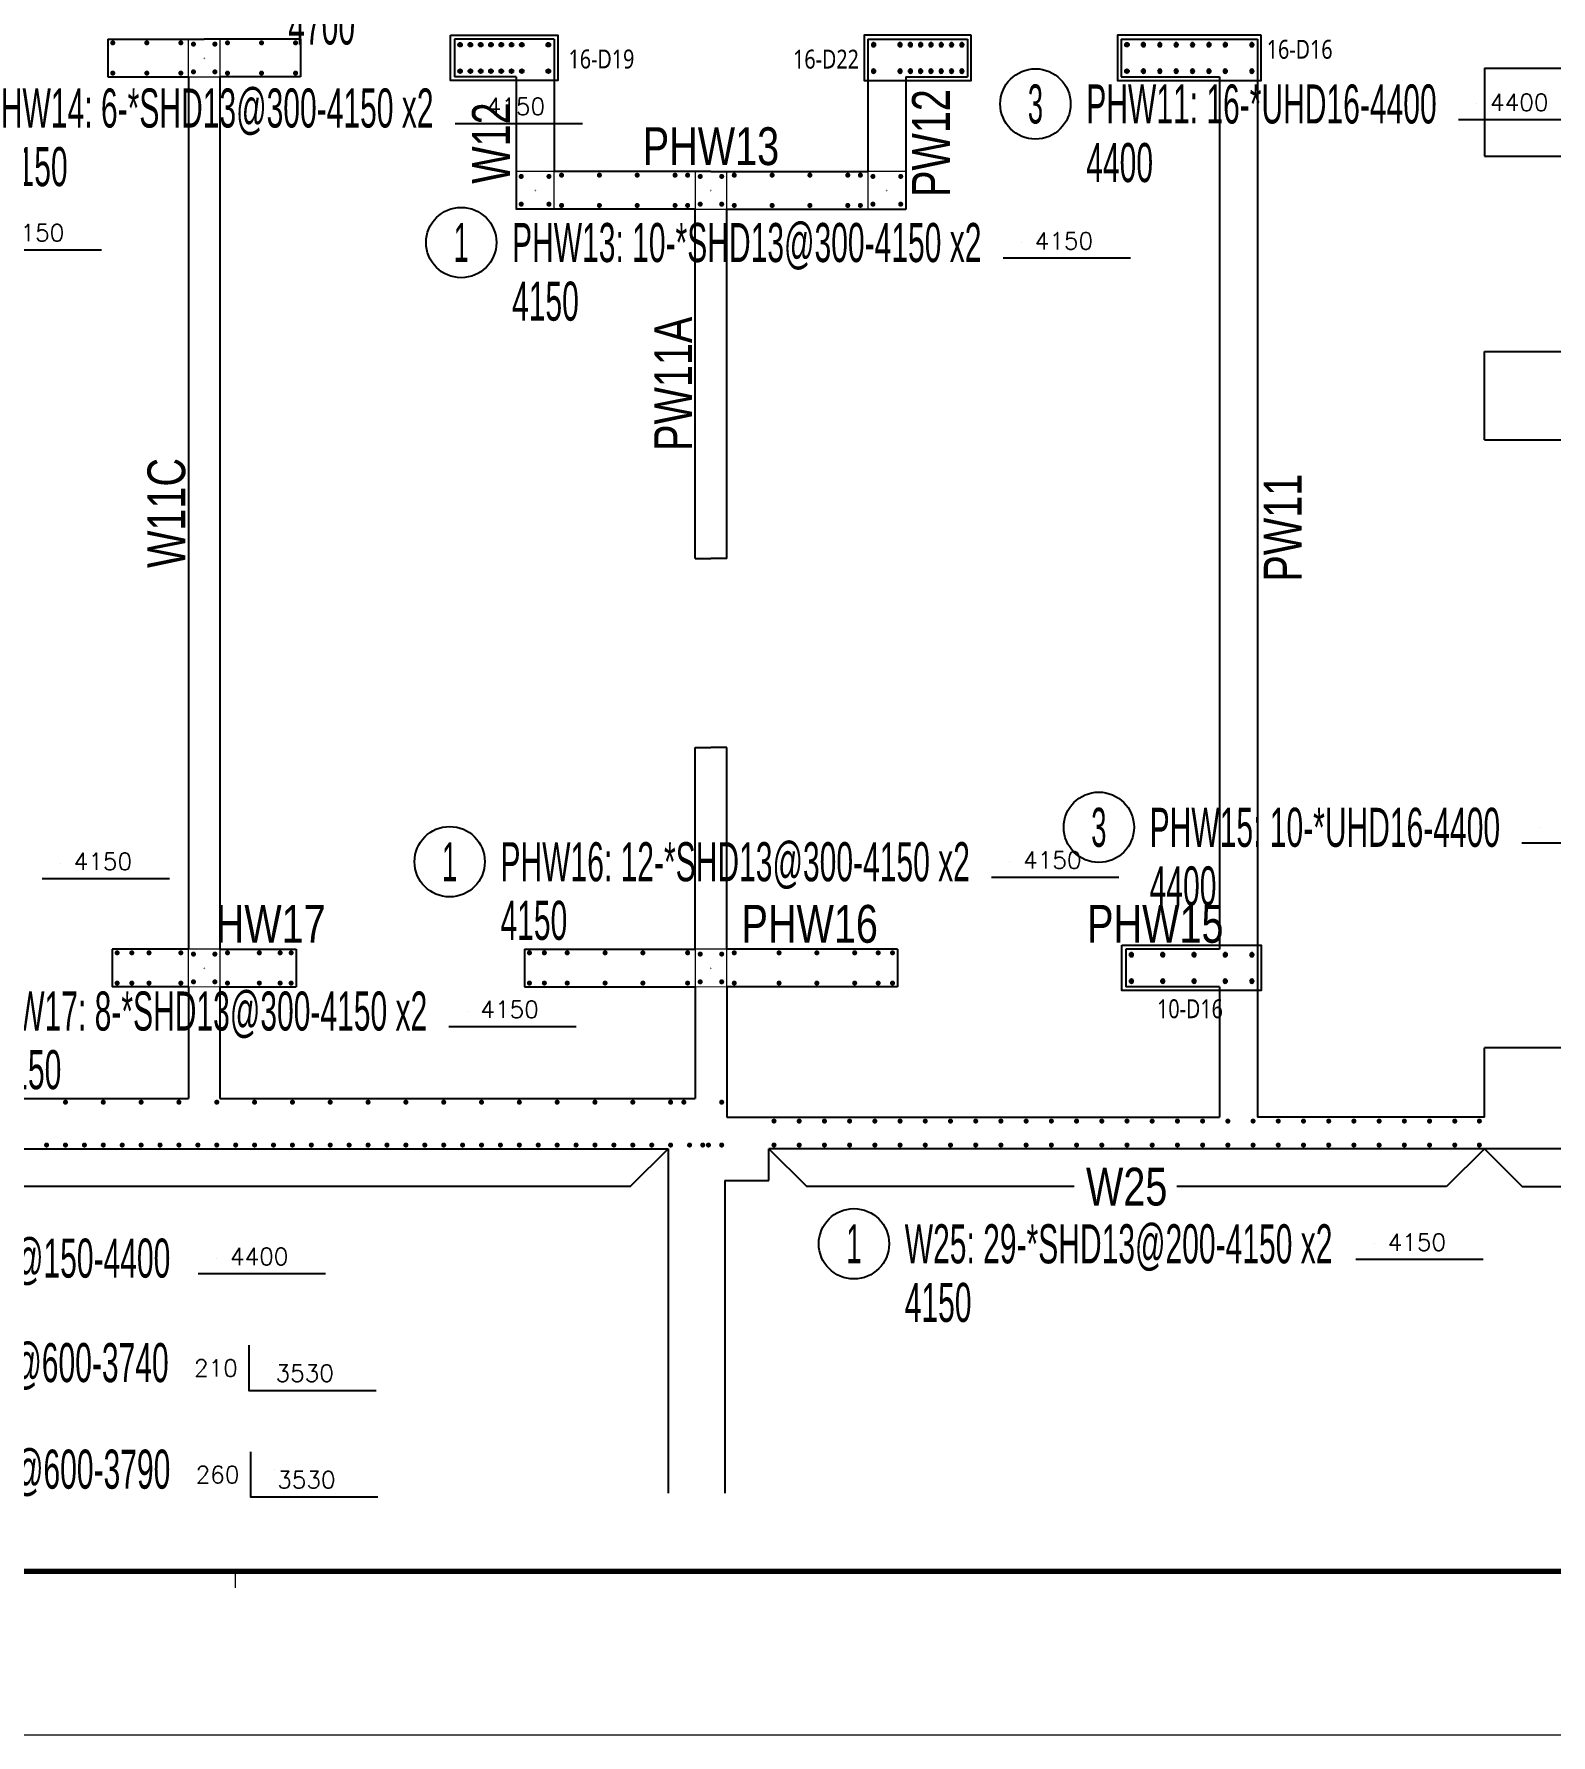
# Model space of a CAD drawing. Header units: millimetres. Extents: x 317501 to 2277231, y -321722 to 1186893.
# Drawn here: x 441528 to 453560, y -246808 to -233312 of the extents above; entities that cross this region are included whole.
import ezdxf
from ezdxf.enums import TextEntityAlignment as Align

# ---------------------------------------------------------------- set-up
doc = ezdxf.new("R2010")
doc.units = ezdxf.units.MM
doc.header["$LTSCALE"] = 57
for name, color, linetype in [('BARR', 1, 'Continuous'), ('DIM', 7, 'Continuous'), ('LEADER', 7, 'Continuous'), ('RP_TAG', 7, 'Continuous'), ('TEXT-배근', 3, 'Continuous'), ('XREBAR', 1, 'Continuous'), ('XTAG', 7, 'Continuous')]:
    doc.layers.add(name, color=color, linetype=linetype)
doc.layers.add('벽부호', color=3, linetype='Continuous', lineweight=0)
doc.styles.add('RPWK1', font='arial.ttf', dxfattribs={"bigfont": 'whgtxt.shx'})
doc.styles.add('RPWK2', font='romans.shx', dxfattribs={"bigfont": 'whgtxt.shx'})
doc.styles.add('돋음', font='Dotum.ttf')
doc.styles.add('맑은고딕', font='malgun.ttf')

# ---------------------------------------------------------------- blocks, each defined once
blk = doc.blocks.new('dhs_sheet2e')
at = {"color": 7}
blk.add_line((38004.8, 1997.6), (38004.8, 1797.9), dxfattribs=at)
blk.add_lwpolyline([(84000, 0), (84000, 59329.4), (0, 59329.4), (0, 0)], close=True, dxfattribs=at)
at = {"color": 30, "const_width": 64.9}
blk.add_lwpolyline([(81003.6, 57331.7), (2996.4, 57331.7), (2996.4, 1997.6), (81003.6, 1997.6)], close=True, dxfattribs=at)
blk = doc.blocks.new('ASGARAE')
at = {"color": 255, "xscale": 0.75, "yscale": 0.75, "zscale": 0.75}
blk.add_blockref('dhs_sheet2e', (0, -44497), dxfattribs=at)
blk = doc.blocks.new('BAR')
at = {"layer": 'BARR'}
h = blk.add_hatch(color=256, dxfattribs=at)
edge = h.paths.add_edge_path()
edge.add_arc((0, 0), 15, 0, 360)
blk.add_circle((0, 0), 15, dxfattribs=at)
blk = doc.blocks.new('XDFHSDHSTHS')
at = {"layer": 'DIM', "color": 5}
for p, q in [((-9130, -9900), (-8365, -9900)), ((-9130, -9900), (-9130, -10200)), ((-7600, -9900), (-8365, -9900)), ((-7600, -9900), (-7600, -10200)), ((-5590, -9900), (-6380, -9900)), ((-6380, -9900), (-6380, -10200)), ((-5590, -9900), (-5590, -10950)), ((-3100, -9900), (-2310, -9900)), ((-3100, -9900), (-3100, -10950)), ((-2310, -9900), (-2310, -10200)), ((-1090, -9900), (-310, -9900)), ((-1090, -9900), (-1090, -10200)), ((-310, -9900), (-10, -9900)), ((-10, -9900), (-10, -18455)), ((-9130, -10200), (-8490, -10200)), ((-8490, -10200), (-8490, -17120)), ((-8240, -10200), (-8240, -17120)), ((-7600, -10200), (-8240, -10200)), ((-5890, -10200), (-6380, -10200)), ((-5890, -10200), (-5890, -11250)), ((-2800, -10200), (-2310, -10200)), ((-2800, -10200), (-2800, -11250)), ((-1090, -10200), (-310, -10200)), ((-310, -10200), (-310, -17120)), ((1790, -10130), (1790, -10830)), ((1790, -10130), (3650, -10130)), ((1790, -10830), (2950, -10830)), ((-4345, -10950), (-5590, -10950)), ((-4345, -10950), (-3100, -10950)), ((-4470, -11250), (-5890, -11250)), ((-4470, -14020), (-4470, -11250)), ((-4220, -14020), (-4220, -11250)), ((-4220, -11250), (-2800, -11250)), ((1790, -13080), (1790, -12380)), ((1790, -12380), (2950, -12380)), ((1790, -13080), (3650, -13080)), ((-4470, -14020), (-4345, -14020)), ((-4220, -14020), (-4345, -14020)), ((-4470, -17120), (-4470, -15520)), ((-4470, -15520), (-4345, -15520)), ((-4220, -15520), (-4345, -15520)), ((-4220, -17120), (-4220, -15520)), ((-8490, -17120), (-9095, -17120)), ((-9095, -17120), (-9095, -17420)), ((-8240, -17120), (-7635, -17120)), ((-7635, -17120), (-7635, -17420)), ((-5825, -17120), (-4470, -17120)), ((-5825, -17120), (-5825, -17420)), ((-2865, -17120), (-4220, -17120)), ((-2865, -17120), (-2865, -17420)), ((-310, -17120), (-1055, -17120)), ((-1055, -17120), (-1055, -17420)), ((-8490, -17420), (-9095, -17420)), ((-8490, -17420), (-8490, -18305)), ((-8240, -17420), (-8240, -18305)), ((-8240, -17420), (-7635, -17420)), ((-5825, -17420), (-4470, -17420)), ((-4470, -17420), (-4470, -18305)), ((-2865, -17420), (-4220, -17420)), ((-4220, -17420), (-4220, -18455)), ((-310, -17420), (-1055, -17420)), ((-310, -17420), (-310, -18455)), ((3650, -17905), (1790, -17905)), ((1790, -18455), (1790, -17905)), ((-12260, -18305), (-8490, -18305)), ((-8240, -18305), (-4470, -18305)), ((-4220, -18455), (-310, -18455)), ((1790, -18455), (-10, -18455)), ((-16305, -18705), (-4685, -18705)), ((-4685, -18705), (-4685, -21438)), ((10965, -18705), (-3885, -18705)), ((-3885, -18955), (-3885, -18705)), ((-4235, -18955), (-4235, -21438)), ((-4235, -18955), (-3885, -18955))]:
    blk.add_line(p, q, dxfattribs=at)
blk = doc.blocks.new('*U1487', base_point=(447753.4465, -242911.0236))
at = {"layer": 'RP_TAG', "color": 0, "linetype": 'Continuous', "ltscale": 100}
blk.add_circle((448031.4465, -242911.0236), 279, dxfattribs=at)
at = {"layer": 'RP_TAG', "color": 0, "linetype": 'Continuous', "ltscale": 100, "style": 'RPWK1', "width": 0.5}
blk.add_text('1', height=310, dxfattribs=at).set_placement((448031.4465, -242911.0236), align=Align.MIDDLE_CENTER)
at = {"layer": 'RP_TAG', "color": 0, "linetype": 'Continuous', "ltscale": 100, "style": 'RPWK1', "width": 0.55}
for s, p in [('W25: 29-*SHD13@200-4150 x2', (448434.4465, -242911.0236)), ('4150', (448434.4465, -243376.0236))]:
    blk.add_text(s, height=310, dxfattribs=at).set_placement(p, align=Align.MIDDLE_LEFT)
blk = doc.blocks.new('*U1497', base_point=(440583.7154, -233899.4504))
at = {"layer": 'RP_TAG', "color": 0, "linetype": 'Continuous', "ltscale": 100}
blk.add_circle((440861.7154, -233899.4504), 279, dxfattribs=at)
at = {"layer": 'RP_TAG', "color": 0, "linetype": 'Continuous', "ltscale": 100, "style": 'RPWK1', "width": 0.5}
blk.add_text('1', height=310, dxfattribs=at).set_placement((440861.7154, -233899.4504), align=Align.MIDDLE_CENTER)
at = {"layer": 'RP_TAG', "color": 0, "linetype": 'Continuous', "ltscale": 100, "style": 'RPWK1', "width": 0.55}
for s, p in [('HW14: 6-*SHD13@300-4150 x2', (441264.7154, -233899.4504)), ('4150', (441264.7154, -234364.4504))]:
    blk.add_text(s, height=310, dxfattribs=at).set_placement(p, align=Align.MIDDLE_LEFT)
blk = doc.blocks.new('*U1498', base_point=(444638.5497, -234966.8179))
at = {"layer": 'RP_TAG', "color": 0, "linetype": 'Continuous', "ltscale": 100}
blk.add_circle((444916.5497, -234966.8179), 279, dxfattribs=at)
at = {"layer": 'RP_TAG', "color": 0, "linetype": 'Continuous', "ltscale": 100, "style": 'RPWK1', "width": 0.5}
blk.add_text('1', height=310, dxfattribs=at).set_placement((444916.5497, -234966.8179), align=Align.MIDDLE_CENTER)
at = {"layer": 'RP_TAG', "color": 0, "linetype": 'Continuous', "ltscale": 100, "style": 'RPWK1', "width": 0.55}
for s, p in [('PHW13: 10-*SHD13@300-4150 x2', (445319.5497, -234966.8179)), ('4150', (445319.5497, -235431.8179))]:
    blk.add_text(s, height=310, dxfattribs=at).set_placement(p, align=Align.MIDDLE_LEFT)
blk = doc.blocks.new('*U1528', base_point=(440533.811, -241064.212))
at = {"layer": 'RP_TAG', "color": 0, "linetype": 'Continuous', "ltscale": 100}
blk.add_circle((440811.811, -241064.212), 279, dxfattribs=at)
at = {"layer": 'RP_TAG', "color": 0, "linetype": 'Continuous', "ltscale": 100, "style": 'RPWK1', "width": 0.55}
for s, p in [('HW17: 8-*SHD13@300-4150 x2', (441214.811, -241064.212)), ('4150', (441214.811, -241529.212))]:
    blk.add_text(s, height=310, dxfattribs=at).set_placement(p, align=Align.MIDDLE_LEFT)
at = {"layer": 'RP_TAG', "color": 0, "linetype": 'Continuous', "ltscale": 100, "style": 'RPWK1', "width": 0.5}
blk.add_text('1', height=310, dxfattribs=at).set_placement((440811.811, -241064.212), align=Align.MIDDLE_CENTER)
blk = doc.blocks.new('*U1529', base_point=(444546.8177, -239879.6189))
at = {"layer": 'RP_TAG', "color": 0, "linetype": 'Continuous', "ltscale": 100}
blk.add_circle((444824.8177, -239879.6189), 279, dxfattribs=at)
at = {"layer": 'RP_TAG', "color": 0, "linetype": 'Continuous', "ltscale": 100, "style": 'RPWK1', "width": 0.5}
blk.add_text('1', height=310, dxfattribs=at).set_placement((444824.8177, -239879.6189), align=Align.MIDDLE_CENTER)
at = {"layer": 'RP_TAG', "color": 0, "linetype": 'Continuous', "ltscale": 100, "style": 'RPWK1', "width": 0.55}
for s, p in [('PHW16: 12-*SHD13@300-4150 x2', (445227.8177, -239879.6189)), ('4150', (445227.8177, -240344.6189))]:
    blk.add_text(s, height=310, dxfattribs=at).set_placement(p, align=Align.MIDDLE_LEFT)
blk = doc.blocks.new('*U1543', base_point=(449193.1965, -233867.392))
at = {"layer": 'RP_TAG', "color": 0, "linetype": 'Continuous', "ltscale": 100}
blk.add_circle((449471.1965, -233867.392), 279, dxfattribs=at)
at = {"layer": 'RP_TAG', "color": 0, "linetype": 'Continuous', "ltscale": 100, "style": 'RPWK1', "width": 0.5}
blk.add_text('3', height=310, dxfattribs=at).set_placement((449471.1965, -233867.392), align=Align.MIDDLE_CENTER)
at = {"layer": 'RP_TAG', "color": 0, "linetype": 'Continuous', "ltscale": 100, "style": 'RPWK1', "width": 0.55}
for s, p in [('PHW11: 16-*UHD16-4400', (449874.1965, -233867.392)), ('4400', (449874.1965, -234332.392))]:
    blk.add_text(s, height=310, dxfattribs=at).set_placement(p, align=Align.MIDDLE_LEFT)
blk = doc.blocks.new('*U1544', base_point=(449696.0887, -239606.5061))
at = {"layer": 'RP_TAG', "color": 0, "linetype": 'Continuous', "ltscale": 100}
blk.add_circle((449974.0887, -239606.5061), 279, dxfattribs=at)
at = {"layer": 'RP_TAG', "color": 0, "linetype": 'Continuous', "ltscale": 100, "style": 'RPWK1', "width": 0.5}
blk.add_text('3', height=310, dxfattribs=at).set_placement((449974.0887, -239606.5061), align=Align.MIDDLE_CENTER)
at = {"layer": 'RP_TAG', "color": 0, "linetype": 'Continuous', "ltscale": 100, "style": 'RPWK1', "width": 0.55}
for s, p in [('PHW15: 10-*UHD16-4400', (450377.0887, -239606.5061)), ('4400', (450377.0887, -240071.5061))]:
    blk.add_text(s, height=310, dxfattribs=at).set_placement(p, align=Align.MIDDLE_LEFT)
blk = doc.blocks.new('*U1556', base_point=(438385.8432, -243024.473))
at = {"layer": 'RP_TAG', "color": 0, "linetype": 'Continuous', "ltscale": 100}
blk.add_circle((438663.8432, -243024.473), 279, dxfattribs=at)
at = {"layer": 'RP_TAG', "color": 0, "linetype": 'Continuous', "ltscale": 100, "style": 'RPWK1', "width": 0.5}
blk.add_text('3', height=310, dxfattribs=at).set_placement((438663.8432, -243024.473), align=Align.MIDDLE_CENTER)
at = {"layer": 'RP_TAG', "color": 0, "linetype": 'Continuous', "ltscale": 100, "style": 'RPWK1', "width": 0.55}
for s, p in [('BW2외측: 85-*UHD16@150-4400', (439066.8432, -243024.473)), ('4400', (439066.8432, -243489.473))]:
    blk.add_text(s, height=310, dxfattribs=at).set_placement(p, align=Align.MIDDLE_LEFT)
blk = doc.blocks.new('*U1560', base_point=(442863.4102, -232776.0624))
at = {"layer": 'RP_TAG', "color": 0, "linetype": 'Continuous', "ltscale": 100}
blk.add_circle((443141.4102, -232776.0624), 279, dxfattribs=at)
at = {"layer": 'RP_TAG', "color": 0, "linetype": 'Continuous', "ltscale": 100, "style": 'RPWK1', "width": 0.5}
blk.add_text('7', height=310, dxfattribs=at).set_placement((443141.4102, -232776.0624), align=Align.MIDDLE_CENTER)
at = {"layer": 'RP_TAG', "color": 0, "linetype": 'Continuous', "ltscale": 100, "style": 'RPWK1', "width": 0.55}
for s, p in [('HW12: 16-*UHD19-4700', (443544.4102, -232776.0624)), ('4700', (443544.4102, -233241.0624))]:
    blk.add_text(s, height=310, dxfattribs=at).set_placement(p, align=Align.MIDDLE_LEFT)
blk = doc.blocks.new('*U1570', base_point=(438385.8432, -244698.9502))
at = {"layer": 'RP_TAG', "color": 0, "linetype": 'Continuous', "ltscale": 100}
blk.add_circle((438663.8432, -244698.9502), 279, dxfattribs=at)
at = {"layer": 'RP_TAG', "color": 0, "linetype": 'Continuous', "ltscale": 100, "style": 'RPWK1', "width": 0.55}
for s, p in [('BW2내측: 22-*UHD16@600-3790', (439066.8432, -244698.9502)), ('260+3530', (439066.8432, -245163.9502))]:
    blk.add_text(s, height=310, dxfattribs=at).set_placement(p, align=Align.MIDDLE_LEFT)
at = {"layer": 'RP_TAG', "color": 0, "linetype": 'Continuous', "ltscale": 100, "style": 'RPWK1', "width": 0.5}
blk.add_text('4', height=310, dxfattribs=at).set_placement((438663.8432, -244698.9502), align=Align.MIDDLE_CENTER)
blk = doc.blocks.new('*U1577', base_point=(438385.8432, -243853.6474))
at = {"layer": 'RP_TAG', "color": 0, "linetype": 'Continuous', "ltscale": 100}
blk.add_circle((438663.8432, -243853.6474), 279, dxfattribs=at)
at = {"layer": 'RP_TAG', "color": 0, "linetype": 'Continuous', "ltscale": 100, "style": 'RPWK1', "width": 0.5}
blk.add_text('2', height=310, dxfattribs=at).set_placement((438663.8432, -243853.6474), align=Align.MIDDLE_CENTER)
at = {"layer": 'RP_TAG', "color": 0, "linetype": 'Continuous', "ltscale": 100, "style": 'RPWK1', "width": 0.55}
for s, p in [('BW2내측: 22-*SHD13@600-3740', (439066.8432, -243853.6474)), ('210+3530', (439066.8432, -244318.6474))]:
    blk.add_text(s, height=310, dxfattribs=at).set_placement(p, align=Align.MIDDLE_LEFT)
blk = doc.blocks.new('*U1584', base_point=(442877.4087, -233502.4855, 17.1678))
at = {"layer": 'RP_TAG', "color": 0, "ltscale": 100, "style": 'RPWK1'}
blk.add_text('+', height=26, dxfattribs=at).set_placement((442877.4087, -233502.4855, 34.3356), align=Align.MIDDLE_CENTER)
blk = doc.blocks.new('*U1590', base_point=(446897.4087, -234552.4855, 17.1678))
at = {"layer": 'RP_TAG', "color": 0, "ltscale": 100, "style": 'RPWK1'}
blk.add_text('+', height=26, dxfattribs=at).set_placement((446897.4087, -234552.4855, 34.3356), align=Align.MIDDLE_CENTER)
blk = doc.blocks.new('*U1591', base_point=(448292.4087, -234552.4855, 17.1678))
at = {"layer": 'RP_TAG', "color": 0, "ltscale": 100, "style": 'RPWK1'}
blk.add_text('+', height=26, dxfattribs=at).set_placement((448292.4087, -234552.4855, 34.3356), align=Align.MIDDLE_CENTER)
blk = doc.blocks.new('*U1592', base_point=(445502.4087, -234552.4855, 17.1678))
at = {"layer": 'RP_TAG', "color": 0, "ltscale": 100, "style": 'RPWK1'}
blk.add_text('+', height=26, dxfattribs=at).set_placement((445502.4087, -234552.4855, 34.3356), align=Align.MIDDLE_CENTER)
blk = doc.blocks.new('*U1593', base_point=(446897.4087, -240722.4855, 17.1678))
at = {"layer": 'RP_TAG', "color": 0, "ltscale": 100, "style": 'RPWK1'}
blk.add_text('+', height=26, dxfattribs=at).set_placement((446897.4087, -240722.4855, 34.3356), align=Align.MIDDLE_CENTER)
blk = doc.blocks.new('*U1594', base_point=(442877.4087, -240722.4855, 17.1678))
at = {"layer": 'RP_TAG', "color": 0, "ltscale": 100, "style": 'RPWK1'}
blk.add_text('+', height=26, dxfattribs=at).set_placement((442877.4087, -240722.4855, 34.3356), align=Align.MIDDLE_CENTER)

msp = doc.modelspace()

# ---------------------------------------------------------------- linework, layer by layer
at = {"color": 11, "linetype": 'Continuous', "ltscale": 4.34359e-311, "const_width": 10}
for points in [[(442752.4, -233652.5), (443002.5, -233652.5), (443002.5, -233352.5), (442752.4, -233352.5), (442752.4, -233652.5)], [(445352.4, -234702.5), (445652.4, -234702.5), (445652.4, -234402.5), (445352.4, -234402.5), (445352.4, -234702.5)], [(446772.4, -234702.5), (447022.4, -234702.5), (447022.4, -234402.5), (446772.4, -234402.5), (446772.4, -234702.5)], [(448142.4, -234702.5), (448442.4, -234702.5), (448442.4, -234402.5), (448142.4, -234402.5), (448142.4, -234702.5)], [(442752.4, -240872.5), (443002.4, -240872.5), (443002.4, -240572.5), (442752.4, -240572.5), (442752.4, -240872.5)], [(446772.4, -240872.5), (447022.4, -240872.5), (447022.4, -240572.5), (446772.4, -240572.5), (446772.4, -240872.5)]]:
    msp.add_lwpolyline(points, close=True, dxfattribs=at)
at = {"layer": 'LEADER'}
for p, q in [((447357.4, -242157.5), (447657.4, -242457.5)), ((453032.4, -242157.5), (452732.4, -242457.5)), ((453032.4, -242157.5), (453332.4, -242457.5)), ((449777.7, -242457.5), (447657.4, -242457.5)), ((452732.4, -242457.5), (450592.3, -242457.5)), ((453332.4, -242457.5), (457235.8, -242457.5))]:
    msp.add_line(p, q, dxfattribs=at)
for points in [[(444832.4, -233322.5), (445682.4, -233322.5), (445682.4, -233682.5), (444832.4, -233682.5)], [(448962.4, -233322.5), (448112.4, -233322.5), (448112.4, -233682.5), (448962.4, -233682.5)], [(451262.4, -233322.5), (450122.4, -233322.5), (450122.4, -233682.5), (451262.4, -233682.5)], [(450157.4, -240542.5), (451262.4, -240542.5), (451262.4, -240902.5), (450157.4, -240902.5)]]:
    msp.add_lwpolyline(points, close=True, dxfattribs=at)
msp.add_lwpolyline([(446557.4, -242157.5), (446257.4, -242457.5), (441151.8, -242457.5)], dxfattribs=at)
at = {"layer": 'RP_TAG', "color": 250, "linetype": 'Continuous', "ltscale": 100}
for p, q in [((452971.7, -233867.4), (452971.7, -233867.4)), ((445012.8, -233899.5), (445012.9, -233899.5)), ((449359.7, -234966.8), (449359.7, -234966.8)), ((453474.6, -239606.5), (453474.6, -239606.5)), ((441736.9, -239890.3), (441736.9, -239890.3)), ((449268, -239879.6), (449268, -239879.6)), ((444962.9, -241064.2), (444962.9, -241064.2)), ((452159.2, -242911), (452159.2, -242911)), ((442976.4, -243024.5), (442976.4, -243024.5)), ((443419, -243853.6), (443419, -243853.6)), ((443432.1, -244699), (443432.1, -244699))]:
    msp.add_line(p, q, dxfattribs=at)
at = {"layer": 'RP_TAG', "color": 1, "linetype": 'Continuous', "ltscale": 100}
for points in [[(452826, -233990), (453836.3, -233990)], [(444867.1, -234022), (445877.4, -234022)], [(441053.4, -235024.2), (442063.7, -235024.2)], [(449214, -235089.4), (450224.3, -235089.4)], [(453328.9, -239729.1), (454339.2, -239729.1)], [(441591.2, -240012.9), (442601.5, -240012.9)], [(449122.3, -240002.2), (450132.6, -240002.2)], [(444817.2, -241186.8), (445827.5, -241186.8)], [(452013.5, -243033.6), (453023.8, -243033.6)], [(442830.7, -243147.1), (443841, -243147.1)], [(443231.6, -243716.3), (443231.6, -244074), (444241.7, -244074)], [(443244.7, -244561.6), (443244.7, -244919.3), (444254.8, -244919.3)]]:
    msp.add_lwpolyline(points, dxfattribs=at)
at = {"layer": 'XREBAR', "color": 11, "linetype": 'Continuous', "ltscale": 2.33129e-317, "const_width": 20}
for points in [[(442142.4, -233382.5, -1), (442162.4, -233382.5, -1), (442142.4, -233382.5)], [(442412.4, -233382.5, -1), (442432.4, -233382.5, -1), (442412.4, -233382.5)], [(442682.4, -233382.5, -1), (442702.4, -233382.5, -1), (442682.4, -233382.5)], [(443052.5, -233382.5, -1), (443072.5, -233382.5, -1), (443052.5, -233382.5)], [(443322.4, -233382.5, -1), (443342.4, -233382.5, -1), (443322.4, -233382.5)], [(443592.4, -233382.5, -1), (443612.4, -233382.5, -1), (443592.4, -233382.5)], [(442142.4, -233622.5, -1), (442162.4, -233622.5, -1), (442142.4, -233622.5)], [(442412.4, -233622.5, -1), (442432.4, -233622.5, -1), (442412.4, -233622.5)], [(442682.4, -233622.5, -1), (442702.4, -233622.5, -1), (442682.4, -233622.5)], [(443052.5, -233622.5, -1), (443072.5, -233622.5, -1), (443052.5, -233622.5)], [(443322.4, -233622.5, -1), (443342.4, -233622.5, -1), (443322.4, -233622.5)], [(443592.4, -233622.5, -1), (443612.4, -233622.5, -1), (443592.4, -233622.5)], [(445702.4, -234432.5, -1), (445722.4, -234432.5, -1), (445702.4, -234432.5)], [(446002.4, -234432.5, -1), (446022.4, -234432.5, -1), (446002.4, -234432.5)], [(446302.4, -234432.5, -1), (446322.4, -234432.5, -1), (446302.4, -234432.5)], [(446602.4, -234432.5, -1), (446622.4, -234432.5, -1), (446602.4, -234432.5)], [(446702.4, -234432.5, -1), (446722.4, -234432.5, -1), (446702.4, -234432.5)], [(447072.4, -234432.5, -1), (447092.4, -234432.5, -1), (447072.4, -234432.5)], [(447372.4, -234432.5, -1), (447392.4, -234432.5, -1), (447372.4, -234432.5)], [(447672.4, -234432.5, -1), (447692.4, -234432.5, -1), (447672.4, -234432.5)], [(447972.4, -234432.5, -1), (447992.4, -234432.5, -1), (447972.4, -234432.5)], [(448072.4, -234432.5, -1), (448092.4, -234432.5, -1), (448072.4, -234432.5)], [(445702.4, -234672.5, -1), (445722.4, -234672.5, -1), (445702.4, -234672.5)], [(446002.4, -234672.5, -1), (446022.4, -234672.5, -1), (446002.4, -234672.5)], [(446302.4, -234672.5, -1), (446322.4, -234672.5, -1), (446302.4, -234672.5)], [(446602.4, -234672.5, -1), (446622.4, -234672.5, -1), (446602.4, -234672.5)], [(446702.4, -234672.5, -1), (446722.4, -234672.5, -1), (446702.4, -234672.5)], [(447072.4, -234672.5, -1), (447092.4, -234672.5, -1), (447072.4, -234672.5)], [(447372.4, -234672.5, -1), (447392.4, -234672.5, -1), (447372.4, -234672.5)], [(447672.4, -234672.5, -1), (447692.4, -234672.5, -1), (447672.4, -234672.5)], [(447972.4, -234672.5, -1), (447992.4, -234672.5, -1), (447972.4, -234672.5)], [(448072.4, -234672.5, -1), (448092.4, -234672.5, -1), (448072.4, -234672.5)], [(442177.4, -240602.5, -1), (442197.4, -240602.5, -1), (442177.4, -240602.5)], [(442293.4, -240602.5, -1), (442313.4, -240602.5, -1), (442293.4, -240602.5)], [(442429.9, -240602.5, -1), (442449.9, -240602.5, -1), (442429.9, -240602.5)], [(442682.4, -240602.5, -1), (442702.4, -240602.5, -1), (442682.4, -240602.5)], [(443052.4, -240602.5, -1), (443072.4, -240602.5, -1), (443052.4, -240602.5)], [(443304.9, -240602.5, -1), (443324.9, -240602.5, -1), (443304.9, -240602.5)], [(443469.7, -240602.5, -1), (443489.7, -240602.5, -1), (443469.7, -240602.5)], [(443557.4, -240602.5, -1), (443577.4, -240602.5, -1), (443557.4, -240602.5)], [(445447.4, -240602.5, -1), (445467.4, -240602.5, -1), (445447.4, -240602.5)], [(445565.8, -240602.5, -1), (445585.8, -240602.5, -1), (445565.8, -240602.5)], [(445747.4, -240602.5, -1), (445767.4, -240602.5, -1), (445747.4, -240602.5)], [(446047.4, -240602.5, -1), (446067.4, -240602.5, -1), (446047.4, -240602.5)], [(446347.4, -240602.5, -1), (446367.4, -240602.5, -1), (446347.4, -240602.5)], [(446702.4, -240602.5, -1), (446722.4, -240602.5, -1), (446702.4, -240602.5)], [(447072.4, -240602.5, -1), (447092.4, -240602.5, -1), (447072.4, -240602.5)], [(447427.4, -240602.5, -1), (447447.4, -240602.5, -1), (447427.4, -240602.5)], [(447727.4, -240602.5, -1), (447747.4, -240602.5, -1), (447727.4, -240602.5)], [(448027.4, -240602.5, -1), (448047.4, -240602.5, -1), (448027.4, -240602.5)], [(448213.9, -240602.5, -1), (448233.9, -240602.5, -1), (448213.9, -240602.5)], [(448327.4, -240602.5, -1), (448347.4, -240602.5, -1), (448327.4, -240602.5)], [(442177.4, -240842.5, -1), (442197.4, -240842.5, -1), (442177.4, -240842.5)], [(442293.4, -240842.5, -1), (442313.4, -240842.5, -1), (442293.4, -240842.5)], [(442429.9, -240842.5, -1), (442449.9, -240842.5, -1), (442429.9, -240842.5)], [(442682.4, -240842.5, -1), (442702.4, -240842.5, -1), (442682.4, -240842.5)], [(443052.4, -240842.5, -1), (443072.4, -240842.5, -1), (443052.4, -240842.5)], [(443304.9, -240842.5, -1), (443324.9, -240842.5, -1), (443304.9, -240842.5)], [(443469.7, -240842.5, -1), (443489.7, -240842.5, -1), (443469.7, -240842.5)], [(443557.4, -240842.5, -1), (443577.4, -240842.5, -1), (443557.4, -240842.5)], [(445447.4, -240842.5, -1), (445467.4, -240842.5, -1), (445447.4, -240842.5)], [(445565.8, -240842.5, -1), (445585.8, -240842.5, -1), (445565.8, -240842.5)], [(445747.4, -240842.5, -1), (445767.4, -240842.5, -1), (445747.4, -240842.5)], [(446047.4, -240842.5, -1), (446067.4, -240842.5, -1), (446047.4, -240842.5)], [(446347.4, -240842.5, -1), (446367.4, -240842.5, -1), (446347.4, -240842.5)], [(446702.4, -240842.5, -1), (446722.4, -240842.5, -1), (446702.4, -240842.5)], [(447072.4, -240842.5, -1), (447092.4, -240842.5, -1), (447072.4, -240842.5)], [(447427.4, -240842.5, -1), (447447.4, -240842.5, -1), (447427.4, -240842.5)], [(447727.4, -240842.5, -1), (447747.4, -240842.5, -1), (447727.4, -240842.5)], [(448027.4, -240842.5, -1), (448047.4, -240842.5, -1), (448027.4, -240842.5)], [(448213.9, -240842.5, -1), (448233.9, -240842.5, -1), (448213.9, -240842.5)], [(448327.4, -240842.5, -1), (448347.4, -240842.5, -1), (448327.4, -240842.5)], [(441767.4, -241787.5, -1), (441787.4, -241787.5, -1), (441767.4, -241787.5)], [(442367.4, -241787.5, -1), (442387.4, -241787.5, -1), (442367.4, -241787.5)], [(442967.4, -241787.5, -1), (442987.4, -241787.5, -1), (442967.4, -241787.5)], [(443567.4, -241787.5, -1), (443587.4, -241787.5, -1), (443567.4, -241787.5)], [(444167.4, -241787.5, -1), (444187.4, -241787.5, -1), (444167.4, -241787.5)], [(444767.4, -241787.5, -1), (444787.4, -241787.5, -1), (444767.4, -241787.5)], [(445367.4, -241787.5, -1), (445387.4, -241787.5, -1), (445367.4, -241787.5)], [(445967.4, -241787.5, -1), (445987.4, -241787.5, -1), (445967.4, -241787.5)], [(446567.4, -241787.5, -1), (446587.4, -241787.5, -1), (446567.4, -241787.5)], [(446972.4, -241787.5, -1), (446992.4, -241787.5, -1), (446972.4, -241787.5)], [(447387.4, -241937.5, -1), (447407.4, -241937.5, -1), (447387.4, -241937.5)], [(447587.4, -241937.5, -1), (447607.4, -241937.5, -1), (447587.4, -241937.5)], [(447787.4, -241937.5, -1), (447807.4, -241937.5, -1), (447787.4, -241937.5)], [(447987.4, -241937.5, -1), (448007.4, -241937.5, -1), (447987.4, -241937.5)], [(448187.4, -241937.5, -1), (448207.4, -241937.5, -1), (448187.4, -241937.5)], [(448387.4, -241937.5, -1), (448407.4, -241937.5, -1), (448387.4, -241937.5)], [(448587.4, -241937.5, -1), (448607.4, -241937.5, -1), (448587.4, -241937.5)], [(448787.4, -241937.5, -1), (448807.4, -241937.5, -1), (448787.4, -241937.5)], [(448987.4, -241937.5, -1), (449007.4, -241937.5, -1), (448987.4, -241937.5)], [(449187.4, -241937.5, -1), (449207.4, -241937.5, -1), (449187.4, -241937.5)], [(449387.4, -241937.5, -1), (449407.4, -241937.5, -1), (449387.4, -241937.5)], [(449587.4, -241937.5, -1), (449607.4, -241937.5, -1), (449587.4, -241937.5)], [(449787.4, -241937.5, -1), (449807.4, -241937.5, -1), (449787.4, -241937.5)], [(449987.4, -241937.5, -1), (450007.4, -241937.5, -1), (449987.4, -241937.5)], [(450187.4, -241937.5, -1), (450207.4, -241937.5, -1), (450187.4, -241937.5)], [(450387.4, -241937.5, -1), (450407.4, -241937.5, -1), (450387.4, -241937.5)], [(450587.4, -241937.5, -1), (450607.4, -241937.5, -1), (450587.4, -241937.5)], [(450787.4, -241937.5, -1), (450807.4, -241937.5, -1), (450787.4, -241937.5)], [(450987.4, -241937.5, -1), (451007.4, -241937.5, -1), (450987.4, -241937.5)], [(451187.4, -241937.5, -1), (451207.4, -241937.5, -1), (451187.4, -241937.5)], [(451387.4, -241937.5, -1), (451407.4, -241937.5, -1), (451387.4, -241937.5)], [(451587.4, -241937.5, -1), (451607.4, -241937.5, -1), (451587.4, -241937.5)], [(451787.4, -241937.5, -1), (451807.4, -241937.5, -1), (451787.4, -241937.5)], [(451987.4, -241937.5, -1), (452007.4, -241937.5, -1), (451987.4, -241937.5)], [(452187.4, -241937.5, -1), (452207.4, -241937.5, -1), (452187.4, -241937.5)], [(452387.4, -241937.5, -1), (452407.4, -241937.5, -1), (452387.4, -241937.5)], [(452587.4, -241937.5, -1), (452607.4, -241937.5, -1), (452587.4, -241937.5)], [(452787.4, -241937.5, -1), (452807.4, -241937.5, -1), (452787.4, -241937.5)], [(452982.4, -241937.5, -1), (453002.4, -241937.5, -1), (452982.4, -241937.5)], [(447387.4, -242127.5, -1), (447407.4, -242127.5, -1), (447387.4, -242127.5)], [(447587.4, -242127.5, -1), (447607.4, -242127.5, -1), (447587.4, -242127.5)], [(447787.4, -242127.5, -1), (447807.4, -242127.5, -1), (447787.4, -242127.5)], [(447987.4, -242127.5, -1), (448007.4, -242127.5, -1), (447987.4, -242127.5)], [(448187.4, -242127.5, -1), (448207.4, -242127.5, -1), (448187.4, -242127.5)], [(448387.4, -242127.5, -1), (448407.4, -242127.5, -1), (448387.4, -242127.5)], [(448587.4, -242127.5, -1), (448607.4, -242127.5, -1), (448587.4, -242127.5)], [(448787.4, -242127.5, -1), (448807.4, -242127.5, -1), (448787.4, -242127.5)], [(448987.4, -242127.5, -1), (449007.4, -242127.5, -1), (448987.4, -242127.5)], [(449187.4, -242127.5, -1), (449207.4, -242127.5, -1), (449187.4, -242127.5)], [(449387.4, -242127.5, -1), (449407.4, -242127.5, -1), (449387.4, -242127.5)], [(449587.4, -242127.5, -1), (449607.4, -242127.5, -1), (449587.4, -242127.5)], [(449787.4, -242127.5, -1), (449807.4, -242127.5, -1), (449787.4, -242127.5)], [(449987.4, -242127.5, -1), (450007.4, -242127.5, -1), (449987.4, -242127.5)], [(450187.4, -242127.5, -1), (450207.4, -242127.5, -1), (450187.4, -242127.5)], [(450387.4, -242127.5, -1), (450407.4, -242127.5, -1), (450387.4, -242127.5)], [(450587.4, -242127.5, -1), (450607.4, -242127.5, -1), (450587.4, -242127.5)], [(450787.4, -242127.5, -1), (450807.4, -242127.5, -1), (450787.4, -242127.5)], [(450987.4, -242127.5, -1), (451007.4, -242127.5, -1), (450987.4, -242127.5)], [(451187.4, -242127.5, -1), (451207.4, -242127.5, -1), (451187.4, -242127.5)], [(451387.4, -242127.5, -1), (451407.4, -242127.5, -1), (451387.4, -242127.5)], [(451587.4, -242127.5, -1), (451607.4, -242127.5, -1), (451587.4, -242127.5)], [(451787.4, -242127.5, -1), (451807.4, -242127.5, -1), (451787.4, -242127.5)], [(451987.4, -242127.5, -1), (452007.4, -242127.5, -1), (451987.4, -242127.5)], [(452187.4, -242127.5, -1), (452207.4, -242127.5, -1), (452187.4, -242127.5)], [(452387.4, -242127.5, -1), (452407.4, -242127.5, -1), (452387.4, -242127.5)], [(452587.4, -242127.5, -1), (452607.4, -242127.5, -1), (452587.4, -242127.5)], [(452787.4, -242127.5, -1), (452807.4, -242127.5, -1), (452787.4, -242127.5)], [(452982.4, -242127.5, -1), (453002.4, -242127.5, -1), (452982.4, -242127.5)]]:
    msp.add_lwpolyline(points, format="xyb", dxfattribs=at)
at = {"layer": 'XREBAR', "color": 11, "linetype": 'Continuous', "ltscale": 4.3436e-311, "const_width": 20}
for points in [[(442782.4, -233392.5, -1), (442802.4, -233392.5, -1), (442782.4, -233392.5)], [(442952.5, -233392.5, -1), (442972.5, -233392.5, -1), (442952.5, -233392.5)], [(442782.4, -233612.5, -1), (442802.4, -233612.5, -1), (442782.4, -233612.5)], [(442952.5, -233612.5, -1), (442972.5, -233612.5, -1), (442952.5, -233612.5)]]:
    msp.add_lwpolyline(points, format="xyb", dxfattribs=at)
at = {"layer": 'XREBAR', "color": 11, "linetype": 'Continuous', "const_width": 20}
for points in [[(445382.4, -234442.5, -1), (445402.4, -234442.5, -1), (445382.4, -234442.5)], [(445602.4, -234442.5, -1), (445622.4, -234442.5, -1), (445602.4, -234442.5)], [(446802.4, -234442.5, -1), (446822.4, -234442.5, -1), (446802.4, -234442.5)], [(446972.4, -234442.5, -1), (446992.4, -234442.5, -1), (446972.4, -234442.5)], [(448172.4, -234442.5, -1), (448192.4, -234442.5, -1), (448172.4, -234442.5)], [(448392.4, -234442.5, -1), (448412.4, -234442.5, -1), (448392.4, -234442.5)], [(445382.4, -234662.5, -1), (445402.4, -234662.5, -1), (445382.4, -234662.5)], [(445602.4, -234662.5, -1), (445622.4, -234662.5, -1), (445602.4, -234662.5)], [(446802.4, -234662.5, -1), (446822.4, -234662.5, -1), (446802.4, -234662.5)], [(446972.4, -234662.5, -1), (446992.4, -234662.5, -1), (446972.4, -234662.5)], [(448172.4, -234662.5, -1), (448192.4, -234662.5, -1), (448172.4, -234662.5)], [(448392.4, -234662.5, -1), (448412.4, -234662.5, -1), (448392.4, -234662.5)], [(442782.4, -240612.5, -1), (442802.4, -240612.5, -1), (442782.4, -240612.5)], [(442952.4, -240612.5, -1), (442972.4, -240612.5, -1), (442952.4, -240612.5)], [(446802.4, -240612.5, -1), (446822.4, -240612.5, -1), (446802.4, -240612.5)], [(446972.4, -240612.5, -1), (446992.4, -240612.5, -1), (446972.4, -240612.5)], [(442782.4, -240832.5, -1), (442802.4, -240832.5, -1), (442782.4, -240832.5)], [(442952.4, -240832.5, -1), (442972.4, -240832.5, -1), (442952.4, -240832.5)], [(446802.4, -240832.5, -1), (446822.4, -240832.5, -1), (446802.4, -240832.5)], [(446972.4, -240832.5, -1), (446992.4, -240832.5, -1), (446972.4, -240832.5)]]:
    msp.add_lwpolyline(points, format="xyb", dxfattribs=at).dxf.unprotected_set("ltscale", 0)
at = {"layer": 'XREBAR', "color": 171, "linetype": 'Continuous', "ltscale": 2.33129e-317, "const_width": 20}
for points in [[(442067.4, -241787.5, -1), (442087.4, -241787.5, -1), (442067.4, -241787.5)], [(442667.4, -241787.5, -1), (442687.4, -241787.5, -1), (442667.4, -241787.5)], [(443267.4, -241787.5, -1), (443287.4, -241787.5, -1), (443267.4, -241787.5)], [(443867.4, -241787.5, -1), (443887.4, -241787.5, -1), (443867.4, -241787.5)], [(444467.4, -241787.5, -1), (444487.4, -241787.5, -1), (444467.4, -241787.5)], [(445067.4, -241787.5, -1), (445087.4, -241787.5, -1), (445067.4, -241787.5)], [(445667.4, -241787.5, -1), (445687.4, -241787.5, -1), (445667.4, -241787.5)], [(446267.4, -241787.5, -1), (446287.4, -241787.5, -1), (446267.4, -241787.5)], [(446672.4, -241787.5, -1), (446692.4, -241787.5, -1), (446672.4, -241787.5)], [(441617.4, -242127.5, -1), (441637.4, -242127.5, -1), (441617.4, -242127.5)], [(441767.4, -242127.5, -1), (441787.4, -242127.5, -1), (441767.4, -242127.5)], [(441917.4, -242127.5, -1), (441937.4, -242127.5, -1), (441917.4, -242127.5)], [(442067.4, -242127.5, -1), (442087.4, -242127.5, -1), (442067.4, -242127.5)], [(442217.4, -242127.5, -1), (442237.4, -242127.5, -1), (442217.4, -242127.5)], [(442367.4, -242127.5, -1), (442387.4, -242127.5, -1), (442367.4, -242127.5)], [(442517.4, -242127.5, -1), (442537.4, -242127.5, -1), (442517.4, -242127.5)], [(442667.4, -242127.5, -1), (442687.4, -242127.5, -1), (442667.4, -242127.5)], [(442817.4, -242127.5, -1), (442837.4, -242127.5, -1), (442817.4, -242127.5)], [(442967.4, -242127.5, -1), (442987.4, -242127.5, -1), (442967.4, -242127.5)], [(443117.4, -242127.5, -1), (443137.4, -242127.5, -1), (443117.4, -242127.5)], [(443267.4, -242127.5, -1), (443287.4, -242127.5, -1), (443267.4, -242127.5)], [(443417.4, -242127.5, -1), (443437.4, -242127.5, -1), (443417.4, -242127.5)], [(443567.4, -242127.5, -1), (443587.4, -242127.5, -1), (443567.4, -242127.5)], [(443717.4, -242127.5, -1), (443737.4, -242127.5, -1), (443717.4, -242127.5)], [(443867.4, -242127.5, -1), (443887.4, -242127.5, -1), (443867.4, -242127.5)], [(444017.4, -242127.5, -1), (444037.4, -242127.5, -1), (444017.4, -242127.5)], [(444167.4, -242127.5, -1), (444187.4, -242127.5, -1), (444167.4, -242127.5)], [(444317.4, -242127.5, -1), (444337.4, -242127.5, -1), (444317.4, -242127.5)], [(444467.4, -242127.5, -1), (444487.4, -242127.5, -1), (444467.4, -242127.5)], [(444617.4, -242127.5, -1), (444637.4, -242127.5, -1), (444617.4, -242127.5)], [(444767.4, -242127.5, -1), (444787.4, -242127.5, -1), (444767.4, -242127.5)], [(444917.4, -242127.5, -1), (444937.4, -242127.5, -1), (444917.4, -242127.5)], [(445067.4, -242127.5, -1), (445087.4, -242127.5, -1), (445067.4, -242127.5)], [(445217.4, -242127.5, -1), (445237.4, -242127.5, -1), (445217.4, -242127.5)], [(445367.4, -242127.5, -1), (445387.4, -242127.5, -1), (445367.4, -242127.5)], [(445517.4, -242127.5, -1), (445537.4, -242127.5, -1), (445517.4, -242127.5)], [(445667.4, -242127.5, -1), (445687.4, -242127.5, -1), (445667.4, -242127.5)], [(445817.4, -242127.5, -1), (445837.4, -242127.5, -1), (445817.4, -242127.5)], [(445967.4, -242127.5, -1), (445987.4, -242127.5, -1), (445967.4, -242127.5)], [(446117.4, -242127.5, -1), (446137.4, -242127.5, -1), (446117.4, -242127.5)], [(446267.4, -242127.5, -1), (446287.4, -242127.5, -1), (446267.4, -242127.5)], [(446417.4, -242127.5, -1), (446437.4, -242127.5, -1), (446417.4, -242127.5)], [(446567.4, -242127.5, -1), (446587.4, -242127.5, -1), (446567.4, -242127.5)], [(446717.4, -242127.5, -1), (446737.4, -242127.5, -1), (446717.4, -242127.5)], [(446822.4, -242127.5, -1), (446842.4, -242127.5, -1), (446822.4, -242127.5)], [(446867.4, -242127.5, -1), (446887.4, -242127.5, -1), (446867.4, -242127.5)], [(446972.4, -242127.5, -1), (446992.4, -242127.5, -1), (446972.4, -242127.5)]]:
    msp.add_lwpolyline(points, format="xyb", dxfattribs=at)

# ---------------------------------------------------------------- block references
at = {"layer": 'BARR', "rotation": 90}
for p in [(444907.4, -233397.5), (444989.1, -233397.5), (445070.7, -233397.5), (445152.4, -233397.5), (445234.1, -233397.5), (445315.7, -233397.5), (445397.4, -233397.5), (445607.4, -233397.5), (450197.4, -233397.5), (444907.4, -233607.5), (444989.1, -233607.5), (445070.7, -233607.5), (445152.4, -233607.5), (445234.1, -233607.5), (445315.7, -233607.5), (445397.4, -233607.5), (445607.4, -233607.5), (450197.4, -233607.5)]:
    msp.add_blockref('BAR', p, dxfattribs=at)
at = {"layer": 'BARR', "xscale": -1, "rotation": 270}
for p in [(448187.4, -233397.5), (448397.4, -233397.5), (448479.1, -233397.5), (448560.7, -233397.5), (448642.4, -233397.5), (448724.1, -233397.5), (448805.7, -233397.5), (448887.4, -233397.5), (450327.4, -233397.5), (450457.4, -233397.5), (450587.4, -233397.5), (450717.4, -233397.5), (450847.4, -233397.5), (450977.4, -233397.5), (451187.4, -233397.5), (448187.4, -233607.5), (448397.4, -233607.5), (448479.1, -233607.5), (448560.7, -233607.5), (448642.4, -233607.5), (448724.1, -233607.5), (448805.7, -233607.5), (448887.4, -233607.5), (450327.4, -233607.5), (450457.4, -233607.5), (450587.4, -233607.5), (450717.4, -233607.5), (450847.4, -233607.5), (450977.4, -233607.5), (451187.4, -233607.5), (450232.4, -240617.5), (450480.7, -240617.5), (450729.1, -240617.5), (450977.4, -240617.5), (451187.4, -240617.5), (450232.4, -240827.5), (450480.7, -240827.5), (450729.1, -240827.5), (450977.4, -240827.5), (451187.4, -240827.5)]:
    msp.add_blockref('BAR', p, dxfattribs=at)
at = {"layer": 'RP_TAG', "color": 31, "linetype": 'Continuous', "ltscale": 1.86612e-317}
msp.add_blockref('*U1560', (442863.4, -232776.1), dxfattribs=at)
at = {"layer": 'RP_TAG', "color": 11, "linetype": 'Continuous', "ltscale": 1.86612e-317}
for name, p in [('*U1584', (442877.4, -233502.5, 17.2)), ('*U1497', (440583.7, -233899.5)), ('*U1592', (445502.4, -234552.5, 17.2)), ('*U1590', (446897.4, -234552.5, 17.2)), ('*U1591', (448292.4, -234552.5, 17.2)), ('*U1498', (444638.5, -234966.8)), ('*U1529', (444546.8, -239879.6)), ('*U1594', (442877.4, -240722.5, 17.2)), ('*U1593', (446897.4, -240722.5, 17.2)), ('*U1528', (440533.8, -241064.2)), ('*U1487', (447753.4, -242911)), ('*U1577', (438385.8, -243853.6))]:
    msp.add_blockref(name, p, dxfattribs=at)
at = {"layer": 'RP_TAG', "color": 171, "linetype": 'Continuous', "ltscale": 1.86612e-317}
for name, p in [('*U1543', (449193.2, -233867.4)), ('*U1544', (449696.1, -239606.5)), ('*U1556', (438385.8, -243024.5)), ('*U1570', (438385.8, -244699))]:
    msp.add_blockref(name, p, dxfattribs=at)
at = {"layer": 'XTAG', "color": 4}
msp.add_blockref('XDFHSDHSTHS', (451242.4, -223452.5), dxfattribs=at)
at = {"layer": '벽부호', "color": 4, "xscale": 0.8666666632494344, "yscale": 0.8666666632494344, "zscale": 0.8666666632494344}
msp.add_blockref('ASGARAE', (418420.9, -208244.1), dxfattribs=at)

# ---------------------------------------------------------------- texts
at = {"layer": 'RP_TAG', "color": 2, "linetype": 'Continuous', "ltscale": 100, "style": 'RPWK2'}
for s, p in [('4150', (445350.1, -233994.9)), ('4400', (453309, -233962.8)), ('4150', (441536.4, -234997.1)), ('4150', (449697, -235062.3)), ('4150', (442074.2, -239985.7)), ('4150', (449605.3, -239975.1)), ('4150', (445300.2, -241159.6)), ('4150', (452496.5, -243006.5)), ('4400', (443313.7, -243119.9)), ('3530', (443675.1, -244045.7)), ('3530', (443688.3, -244891))]:
    msp.add_text(s, height=135.02, dxfattribs=at).set_placement(p, align=Align.BOTTOM_CENTER)
for s, p in [('210', (443144.1, -244005.7)), ('260', (443157.2, -244851))]:
    msp.add_text(s, height=135.02, dxfattribs=at).set_placement(p, align=Align.BOTTOM_RIGHT)
at = {"layer": 'TEXT-배근', "style": '맑은고딕', "width": 0.8}
for s, p in [('16-D19', (446028.6, -233510.7)), ('16-D22', (447809.8, -233511.9)), ('16-D16', (451567.1, -233433.8)), ('10-D16', (450697.1, -241046.4))]:
    msp.add_text(s, height=150, dxfattribs=at).set_placement(p, align=Align.MIDDLE_CENTER)
at = {"layer": '벽부호', "style": '돋음', "width": 0.8}
for s, p in [('W12', (445152.4, -234177.5)), ('PW12', (448642.4, -234177.5)), ('PW11A', (446597.4, -236087.5)), ('W11C', (442577.4, -237112.5)), ('PW11', (451432.4, -237229.5))]:
    msp.add_text(s, height=300, rotation=90, dxfattribs=at).set_placement(p, align=Align.MIDDLE_CENTER)
for s, p in [('PHW13', (446897.4, -234202.5)), ('HW17', (443405.3, -240372.5)), ('PHW16', (447680.9, -240372.5)), ('PHW15', (450422.1, -240372.5)), ('W25', (450194.9, -242457.5))]:
    msp.add_text(s, height=300, dxfattribs=at).set_placement(p, align=Align.MIDDLE_CENTER)

doc.saveas('drawing.dxf')
